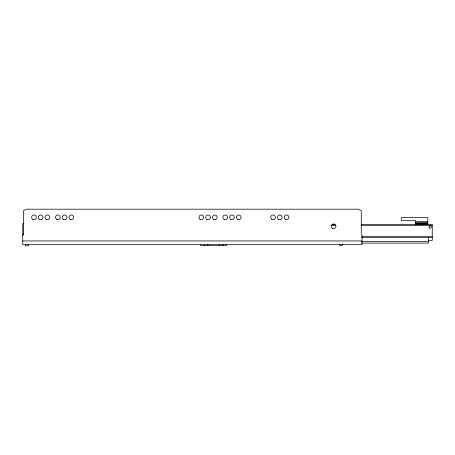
<?xml version="1.0" encoding="UTF-8"?>
<svg xmlns="http://www.w3.org/2000/svg" width="455" height="455" viewBox="0 0 455 455"><rect width="100%" height="100%" fill="white"/><g stroke="black" fill="none" stroke-linecap="round" stroke-linejoin="round"><path stroke-width="0.68" d="M22.75 235.77L23.495 233.478M415.438 221.34L427.768 221.34M415.438 222.432L427.768 222.432M23.87 223.604L22.75 223.604L22.75 244.688L362.009 244.688L362.009 235.77L361.259 233.472L361.259 210.773L358.529 209.192L26.231 209.192L23.495 210.773L23.535 234.143M415.438 223.724L427.768 223.724M415.438 223.957L427.768 223.957M332.099 224.332L334.937 224.332M361.219 224.332L432.25 224.332L432.25 240.473L428.701 240.473M330.751 225.6L335.722 225.6M361.276 225.6L432.25 225.6M361.981 236.293L432.25 236.293M361.697 237.561L432.25 237.561M22.75 240.951L362.009 240.951M361.702 241.611L428.513 241.611M361.702 243.101L428.513 243.101L428.513 237.561M427.768 224.332L427.768 217.604L401.236 217.604L401.236 220.595L415.438 220.595L415.438 224.332M342.581 244.688L342.581 245.359L339.589 245.359L339.589 244.688M226.755 244.688L226.755 245.359L200.598 245.359L200.598 244.688M223.018 244.688L223.018 245.359M219.469 244.688L219.469 245.359M207.884 244.688L207.884 245.359M204.335 244.688L204.335 245.359M28.352 244.688L28.352 245.808L25.366 245.808L25.366 244.688M199.864 219.168A2.355 2.355 0 0 0 203.669 217.706A2.355 2.355 0 0 0 200.501 215.141A2.355 2.355 0 0 0 199.864 219.168M206.894 219.378A2.355 2.355 0 0 0 210.426 217.336A2.355 2.355 0 0 0 206.894 215.3A2.355 2.355 0 0 0 206.894 219.378M32.783 219.378A2.355 2.355 0 0 0 36.315 217.336A2.355 2.355 0 0 0 32.783 215.3A2.355 2.355 0 0 0 32.783 219.378M39.505 219.378A2.355 2.355 0 0 0 43.037 217.336A2.355 2.355 0 0 0 39.505 215.3A2.355 2.355 0 0 0 39.505 219.378M46.234 219.378A2.355 2.355 0 0 0 49.766 217.336A2.355 2.355 0 0 0 46.234 215.3A2.355 2.355 0 0 0 46.234 219.378M70.144 219.378A2.355 2.355 0 0 0 73.676 217.336A2.355 2.355 0 0 0 70.144 215.3A2.355 2.355 0 0 0 70.144 219.378M63.421 219.378A2.355 2.355 0 0 0 66.953 217.336A2.355 2.355 0 0 0 63.421 215.3A2.355 2.355 0 0 0 63.421 219.378M56.392 219.168A2.355 2.355 0 0 0 60.197 217.706A2.355 2.355 0 0 0 57.029 215.141A2.355 2.355 0 0 0 56.392 219.168M213.617 219.378A2.355 2.355 0 0 0 217.149 217.336A2.355 2.355 0 0 0 213.617 215.3A2.355 2.355 0 0 0 213.617 219.378M237.226 219.168A2.355 2.355 0 0 0 241.036 217.706A2.355 2.355 0 0 0 237.863 215.141A2.355 2.355 0 0 0 237.226 219.168M230.804 219.378A2.355 2.355 0 0 0 234.336 217.336A2.355 2.355 0 0 0 230.804 215.3A2.355 2.355 0 0 0 230.804 219.378M224.082 219.378A2.355 2.355 0 0 0 227.614 217.336A2.355 2.355 0 0 0 224.082 215.3A2.355 2.355 0 0 0 224.082 219.378M285.359 219.378A2.355 2.355 0 0 0 288.885 217.336A2.355 2.355 0 0 0 285.359 215.3A2.355 2.355 0 0 0 285.359 219.378M278.631 219.378A2.355 2.355 0 0 0 282.163 217.336A2.355 2.355 0 0 0 278.631 215.3A2.355 2.355 0 0 0 278.631 219.378M271.601 219.168A2.355 2.355 0 0 0 275.406 217.706A2.355 2.355 0 0 0 272.238 215.141A2.355 2.355 0 0 0 271.601 219.168M332.434 228.342A2.355 2.355 0 0 0 335.966 226.306A2.355 2.355 0 0 0 332.434 224.264A2.355 2.355 0 0 0 332.434 228.342M429.6 228.057A1.194 1.194 0 0 0 431.391 227.022A1.194 1.194 0 0 0 429.6 225.987A1.194 1.194 0 0 0 429.6 228.057"/></g></svg>
